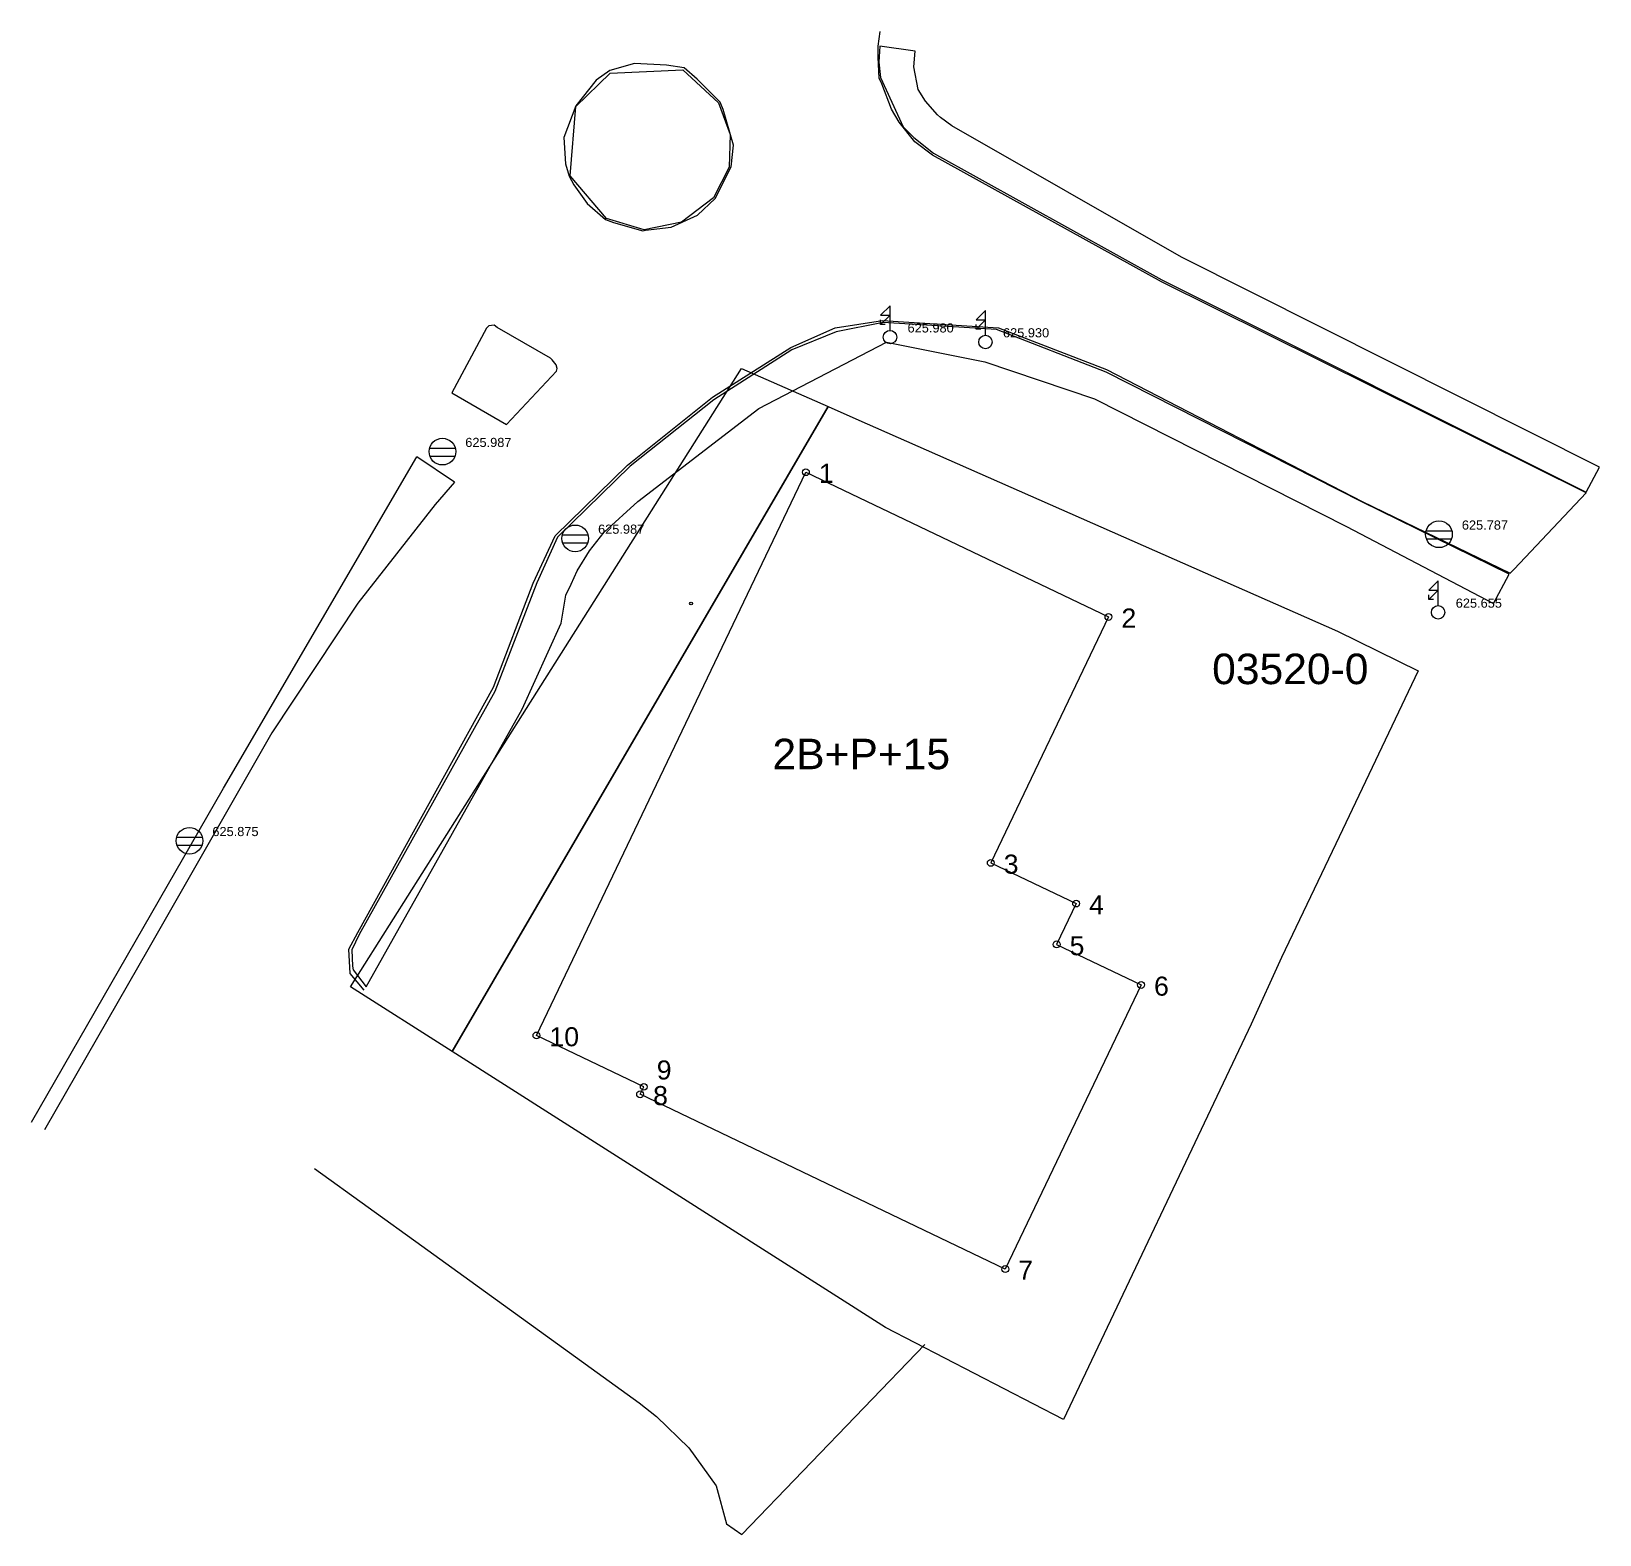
# Model space of a CAD drawing. Header units: metres. Extents: x 7511787 to 7511890, y 4693238 to 4693336.
import ezdxf

# ---------------------------------------------------------------- set-up
doc = ezdxf.new("R2010")
doc.units = ezdxf.units.M
doc.layers.get('0').update_dxf_attribs({"lineweight": 0})
for name, color, linetype, lineweight in [('asfalt', 252, 'Continuous', 0), ('label', 210, 'Continuous', 0), ('parcela', 7, 'Continuous', 0), ('perdhesa', 1, 'Continuous', 0), ('Puset fekali', 30, 'Continuous', 0), ('rrethoj', 106, 'Continuous', 0), ('shtyll elektrike', 1, 'Continuous', 0), ('trotuar', 91, 'Continuous', 0), ('urbanizem pikat', 1, 'Continuous', 0)]:
    doc.layers.add(name, color=color, linetype=linetype, lineweight=lineweight)
doc.styles.get("Standard").update_dxf_attribs({"font": 'arial.ttf'})

# ---------------------------------------------------------------- blocks, each defined once
blk = doc.blocks.new('Settling Basin - PK ujrat e zeza')
at = {"color": 21, "lineweight": 0, "flags": 128}
for points in [[(-0.95, 0.27), (0.96, 0.27)], [(-0.95, -0.33), (0.96, -0.33)]]:
    blk.add_lwpolyline(points, dxfattribs=at)
at = {"color": 21, "lineweight": 0}
blk.add_circle((0, 0), 1, dxfattribs=at)
blk = doc.blocks.new('Puset_Kan_Atmosferik')
blk.add_blockref('Settling Basin - PK ujrat e zeza', (0, 0))
blk = doc.blocks.new('*U63', base_point=(7511823.051, 4693303.134, 625.987))
at = {"layer": 'Puset fekali', "color": 0, "linetype": 'ByBlock', "lineweight": -2, "xscale": 0.8749999905944285, "yscale": 0.8749999905944285, "zscale": 0.8749999905944285}
blk.add_blockref('Puset_Kan_Atmosferik', (7511823.051, 4693303.134, 625.987), dxfattribs=at)
at = {"layer": 'label', "linetype": 'ByBlock', "insert": (7511824.551, 4693303.734, 625.987), "char_height": 0.6, "attachment_point": 4}
blk.add_mtext('625.987', dxfattribs=at)
blk = doc.blocks.new('Pole electricity_ Shtyllë Elekrike Druri - tension i lartë')
at = {"color": 1, "linetype": 'ByBlock', "lineweight": 0, "flags": 128}
for points in [[(0, 0.5), (0, 2.35), (-0.7, 1.65), (0, 1.65), (-0.7, 0.95)], [(-0.35, 0.95), (-0.7, 0.95), (-0.7, 1.3)]]:
    blk.add_lwpolyline(points, dxfattribs=at)
at = {"color": 1, "linetype": 'ByBlock', "lineweight": 0}
blk.add_circle((0, 0), 0.5, dxfattribs=at)
blk = doc.blocks.new('Shtylle_Elekrike_Druri')
at = {"color": 1, "lineweight": 0}
blk.add_blockref('Pole electricity_ Shtyllë Elekrike Druri - tension i lartë', (0, 0), dxfattribs=at)
blk = doc.blocks.new('*U96', base_point=(7511849.96, 4693316.01, 625.93))
at = {"layer": 'shtyll elektrike', "color": 0, "linetype": 'ByBlock', "lineweight": -2, "xscale": 0.8771929794928949, "yscale": 0.8771929794928949, "zscale": 0.8771929794928949}
blk.add_blockref('Shtylle_Elekrike_Druri', (7511849.96, 4693316.01, 625.93), dxfattribs=at)
at = {"layer": 'label', "linetype": 'ByBlock', "insert": (7511851.11, 4693316.61, 625.93), "char_height": 0.6, "attachment_point": 4}
blk.add_mtext('625.930', dxfattribs=at)
blk = doc.blocks.new('*U109', base_point=(7511879.65, 4693298.28, 625.65))
at = {"layer": 'shtyll elektrike', "color": 0, "linetype": 'ByBlock', "lineweight": -2, "xscale": 0.8771929794928949, "yscale": 0.8771929794928949, "zscale": 0.8771929794928949}
blk.add_blockref('Shtylle_Elekrike_Druri', (7511879.65, 4693298.28, 625.65), dxfattribs=at)
at = {"layer": 'label', "linetype": 'ByBlock', "insert": (7511880.81, 4693298.88, 625.65), "char_height": 0.6, "attachment_point": 4}
blk.add_mtext('625.655', dxfattribs=at)
blk = doc.blocks.new('*U110', base_point=(7511879.714, 4693303.397, 625.787))
at = {"layer": 'Puset fekali', "color": 0, "linetype": 'ByBlock', "lineweight": -2, "xscale": 0.8749999905944285, "yscale": 0.8749999905944285, "zscale": 0.8749999905944285}
blk.add_blockref('Puset_Kan_Atmosferik', (7511879.714, 4693303.397, 625.787), dxfattribs=at)
at = {"layer": 'label', "linetype": 'ByBlock', "insert": (7511881.214, 4693303.997, 625.787), "char_height": 0.6, "attachment_point": 4}
blk.add_mtext('625.787', dxfattribs=at)
blk = doc.blocks.new('*U149', base_point=(7511843.7, 4693316.33, 625.98))
at = {"layer": 'shtyll elektrike', "color": 0, "linetype": 'ByBlock', "lineweight": -2, "xscale": 0.8771929794928949, "yscale": 0.8771929794928949, "zscale": 0.8771929794928949}
blk.add_blockref('Shtylle_Elekrike_Druri', (7511843.7, 4693316.33, 625.98), dxfattribs=at)
at = {"layer": 'label', "linetype": 'ByBlock', "insert": (7511844.85, 4693316.93, 625.98), "char_height": 0.6, "attachment_point": 4}
blk.add_mtext('625.980', dxfattribs=at)
blk = doc.blocks.new('*U263', base_point=(7511814.337, 4693308.816, 625.987))
at = {"layer": 'Puset fekali', "color": 0, "linetype": 'ByBlock', "lineweight": -2, "xscale": 0.8749999905944285, "yscale": 0.8749999905944285, "zscale": 0.8749999905944285}
blk.add_blockref('Puset_Kan_Atmosferik', (7511814.337, 4693308.816, 625.987), dxfattribs=at)
at = {"layer": 'label', "linetype": 'ByBlock', "insert": (7511815.837, 4693309.416, 625.987), "char_height": 0.6, "attachment_point": 4}
blk.add_mtext('625.987', dxfattribs=at)
blk = doc.blocks.new('*U268', base_point=(7511797.747, 4693283.297, 625.875))
at = {"layer": 'Puset fekali', "color": 0, "linetype": 'ByBlock', "lineweight": -2, "xscale": 0.8749999905944285, "yscale": 0.8749999905944285, "zscale": 0.8749999905944285}
blk.add_blockref('Puset_Kan_Atmosferik', (7511797.747, 4693283.297, 625.875), dxfattribs=at)
at = {"layer": 'label', "linetype": 'ByBlock', "insert": (7511799.247, 4693283.897, 625.875), "char_height": 0.6, "attachment_point": 4}
blk.add_mtext('625.875', dxfattribs=at)
blk = doc.blocks.new('*U287', base_point=(7511838.18, 4693307.47))
at = {"layer": 'urbanizem pikat', "linetype": 'ByBlock', "lineweight": -2}
blk.add_line((7511838.18, 4693307.47), (7511838.18, 4693307.47), dxfattribs=at)
blk.add_circle((7511838.18, 4693307.47), 0.225, dxfattribs=at)
at = {"layer": 'urbanizem pikat', "linetype": 'ByBlock', "insert": (7511839.03, 4693308.02), "char_height": 1.25, "attachment_point": 1}
blk.add_mtext('1', dxfattribs=at)
blk = doc.blocks.new('*U288', base_point=(7511858.03, 4693297.98))
at = {"layer": 'urbanizem pikat', "linetype": 'ByBlock', "lineweight": -2}
blk.add_line((7511858.03, 4693297.98), (7511858.03, 4693297.98), dxfattribs=at)
blk.add_circle((7511858.03, 4693297.98), 0.225, dxfattribs=at)
at = {"layer": 'urbanizem pikat', "linetype": 'ByBlock', "insert": (7511858.88, 4693298.53), "char_height": 1.25, "attachment_point": 1}
blk.add_mtext('2', dxfattribs=at)
blk = doc.blocks.new('*U289', base_point=(7511850.31, 4693281.85))
at = {"layer": 'urbanizem pikat', "linetype": 'ByBlock', "lineweight": -2}
blk.add_line((7511850.31, 4693281.85), (7511850.31, 4693281.85), dxfattribs=at)
blk.add_circle((7511850.31, 4693281.85), 0.225, dxfattribs=at)
at = {"layer": 'urbanizem pikat', "linetype": 'ByBlock', "insert": (7511851.16, 4693282.39), "char_height": 1.25, "attachment_point": 1}
blk.add_mtext('3', dxfattribs=at)
blk = doc.blocks.new('*U290', base_point=(7511855.91, 4693279.18))
at = {"layer": 'urbanizem pikat', "linetype": 'ByBlock', "lineweight": -2}
blk.add_line((7511855.91, 4693279.18), (7511855.91, 4693279.18), dxfattribs=at)
blk.add_circle((7511855.91, 4693279.18), 0.225, dxfattribs=at)
at = {"layer": 'urbanizem pikat', "linetype": 'ByBlock', "insert": (7511856.76, 4693279.72), "char_height": 1.25, "attachment_point": 1}
blk.add_mtext('4', dxfattribs=at)
blk = doc.blocks.new('*U291', base_point=(7511854.63, 4693276.5))
at = {"layer": 'urbanizem pikat', "linetype": 'ByBlock', "lineweight": -2}
blk.add_line((7511854.63, 4693276.5), (7511854.63, 4693276.5), dxfattribs=at)
blk.add_circle((7511854.63, 4693276.5), 0.225, dxfattribs=at)
at = {"layer": 'urbanizem pikat', "linetype": 'ByBlock', "insert": (7511855.48, 4693277.04), "char_height": 1.25, "attachment_point": 1}
blk.add_mtext('5', dxfattribs=at)
blk = doc.blocks.new('*U292', base_point=(7511860.17, 4693273.84))
at = {"layer": 'urbanizem pikat', "linetype": 'ByBlock', "lineweight": -2}
blk.add_line((7511860.17, 4693273.84), (7511860.17, 4693273.84), dxfattribs=at)
blk.add_circle((7511860.17, 4693273.84), 0.225, dxfattribs=at)
at = {"layer": 'urbanizem pikat', "linetype": 'ByBlock', "insert": (7511861.02, 4693274.39), "char_height": 1.25, "attachment_point": 1}
blk.add_mtext('6', dxfattribs=at)
blk = doc.blocks.new('*U293', base_point=(7511851.26, 4693255.21))
at = {"layer": 'urbanizem pikat', "linetype": 'ByBlock', "lineweight": -2}
blk.add_line((7511851.26, 4693255.21), (7511851.26, 4693255.21), dxfattribs=at)
blk.add_circle((7511851.26, 4693255.21), 0.225, dxfattribs=at)
at = {"layer": 'urbanizem pikat', "linetype": 'ByBlock', "insert": (7511852.11, 4693255.76), "char_height": 1.25, "attachment_point": 1}
blk.add_mtext('7', dxfattribs=at)
blk = doc.blocks.new('*U294', base_point=(7511827.31, 4693266.67))
at = {"layer": 'urbanizem pikat', "linetype": 'ByBlock', "lineweight": -2}
blk.add_line((7511827.31, 4693266.67), (7511827.31, 4693266.67), dxfattribs=at)
blk.add_circle((7511827.31, 4693266.67), 0.225, dxfattribs=at)
at = {"layer": 'urbanizem pikat', "linetype": 'ByBlock', "insert": (7511828.16, 4693267.21), "char_height": 1.25, "attachment_point": 1}
blk.add_mtext('8', dxfattribs=at)
blk = doc.blocks.new('*U295', base_point=(7511827.55, 4693267.16))
at = {"layer": 'urbanizem pikat', "linetype": 'ByBlock', "lineweight": -2}
blk.add_line((7511827.55, 4693267.16), (7511827.55, 4693267.16), dxfattribs=at)
blk.add_circle((7511827.55, 4693267.16), 0.225, dxfattribs=at)
at = {"layer": 'urbanizem pikat', "linetype": 'ByBlock', "insert": (7511828.4, 4693268.89), "char_height": 1.25, "attachment_point": 1}
blk.add_mtext('9', dxfattribs=at)
blk = doc.blocks.new('*U296', base_point=(7511820.51, 4693270.53))
at = {"layer": 'urbanizem pikat', "linetype": 'ByBlock', "lineweight": -2}
blk.add_line((7511820.51, 4693270.53), (7511820.51, 4693270.53), dxfattribs=at)
blk.add_circle((7511820.51, 4693270.53), 0.225, dxfattribs=at)
at = {"layer": 'urbanizem pikat', "linetype": 'ByBlock', "insert": (7511821.36, 4693271.07), "char_height": 1.25, "attachment_point": 1}
blk.add_mtext('10', dxfattribs=at)

msp = doc.modelspace()

# ---------------------------------------------------------------- linework, layer by layer
at = {"layer": 'asfalt', "elevation": 625.94, "flags": 128}
msp.add_lwpolyline([(7511795.11, 4693276.29), (7511788.24, 4693264.34)], dxfattribs=at)
at = {"layer": 'asfalt'}
for points in [[(7511884.37, 4693300.84, 625.79), (7511884.64, 4693301.12, 625.75), (7511889.37, 4693306.12, 625.87), (7511861.5, 4693319.95, 625.94), (7511846.49, 4693328.27, 625.92), (7511845.32, 4693329.13, 625.95), (7511844.29, 4693330.42, 625.95), (7511843.8, 4693331.27, 625.9), (7511843.16, 4693332.95, 625.91), (7511842.99, 4693333.31, 0), (7511842.92, 4693334.69, 625.94), (7511842.92, 4693335.41, 625.94), (7511843.05, 4693336.38, 625.98)], [(7511827.66, 4693323.35, 626.07), (7511829.34, 4693323.55, 626.05), (7511831.07, 4693324.33, 286.03), (7511832.24, 4693325.42, 0), (7511833.28, 4693327.49, 0), (7511833.43, 4693328.91, 626.03), (7511832.75, 4693331.25, 626.06), (7511832.57, 4693331.73, 0), (7511831.06, 4693333.25, 626.14), (7511830.19, 4693333.99, 0), (7511829.04, 4693334.17, 626.15), (7511826.93, 4693334.28, 626.12), (7511825.32, 4693333.82, 0), (7511824.42, 4693333.18, 626.1), (7511823.1, 4693331.51, 626.09), (7511822.3, 4693329.42, 626.08), (7511822.42, 4693327.7, 626.09), (7511822.66, 4693326.88, 0), (7511822.96, 4693326.31, 626.08), (7511823.83, 4693325.09, 626.09), (7511825.04, 4693324.05, 0), (7511825.56, 4693323.84, 626.08), (7511827.48, 4693323.31, 0), (7511827.66, 4693323.35, 626.07)], [(7511808.79, 4693277.29, 625.85), (7511817.69, 4693293.37, 625.93), (7511820.3, 4693300.2, 625.91), (7511821.74, 4693303.29, 625.89), (7511826.49, 4693307.93, 625.92), (7511832.05, 4693312.39, 625.96), (7511837.2, 4693315.64, 625.92), (7511840.1, 4693316.94, 625.91), (7511843.2, 4693317.43, 625.87), (7511850.82, 4693316.95, 625.83), (7511857.91, 4693314.2, 625.82), (7511874.67, 4693305.54, 625.82), (7511884.37, 4693300.84, 625.79)], [(7511821.83, 4693314.09, 626.05), (7511821.86, 4693314.28, 626.02), (7511821.81, 4693314.51, 626.05), (7511821.53, 4693314.83, 626.04), (7511821.43, 4693314.94, 626.05), (7511817.93, 4693316.97, 626.03), (7511817.74, 4693317.11, 626.03), (7511817.38, 4693317.08, 626.03), (7511817.24, 4693316.92, 626.03), (7511814.96, 4693312.68, 626.03), (7511818.55, 4693310.61, 626.02), (7511821.83, 4693314.09, 626.05)], [(7511787.38, 4693264.84, 625.75), (7511799.98, 4693286.75, 625.94), (7511812.67, 4693308.47, 626.01)], [(7511815.13, 4693306.81, 626.02), (7511812.67, 4693308.47, 626.01)], [(7511815.13, 4693306.81, 626.02), (7511813.86, 4693305.35, 626.04), (7511808.79, 4693298.89, 626.04), (7511803.15, 4693290.37, 625.98), (7511795.11, 4693276.29, 625.87)], [(7511809.21, 4693273.5, 625.83), (7511808.29, 4693274.6, 625.85), (7511808.2, 4693276.19, 625.85), (7511808.79, 4693277.29, 625.85)]]:
    msp.add_polyline3d(points, dxfattribs=at)
at = {"layer": 'parcela', "flags": 128}
for points in [[(7511839.64, 4693311.77), (7511814.97, 4693269.47), (7511808.3, 4693273.71), (7511819.59, 4693291.56), (7511833.95, 4693314.28), (7511839.64, 4693311.77)], [(7511814.97, 4693269.47), (7511839.64, 4693311.77), (7511841.45, 4693310.97), (7511873.05, 4693297.05), (7511878.34, 4693294.45), (7511872.94, 4693283.09), (7511869.39, 4693275.64), (7511867.39, 4693271.28), (7511855.09, 4693245.35), (7511843.41, 4693251.37), (7511814.97, 4693269.47)]]:
    msp.add_lwpolyline(points, dxfattribs=at)
at = {"layer": 'perdhesa', "flags": 128}
msp.add_lwpolyline([(7511838.18, 4693307.47), (7511858.03, 4693297.98), (7511850.31, 4693281.85), (7511855.91, 4693279.18), (7511854.63, 4693276.5), (7511860.17, 4693273.84), (7511851.26, 4693255.21), (7511827.31, 4693266.67), (7511827.55, 4693267.16), (7511820.51, 4693270.53)], close=True, dxfattribs=at)
at = {"layer": 'Puset fekali'}
msp.add_circle((7511830.65, 4693298.86, 622.23), 0.0965, dxfattribs=at)
at = {"layer": 'rrethoj', "elevation": 625.81, "flags": 128}
msp.add_lwpolyline([(7511805.96, 4693261.81), (7511812.98, 4693256.74), (7511827.24, 4693246.43), (7511828.38, 4693245.53), (7511830.5, 4693243.48), (7511832.29, 4693241), (7511832.98, 4693238.51), (7511833.97, 4693237.79), (7511845.98, 4693250.26)], dxfattribs=at)
at = {"layer": 'trotuar'}
for points in [[(7511889.37, 4693306.16, 626.02), (7511890.25, 4693307.81, 626.03), (7511862.81, 4693321.57, 626.11), (7511847.75, 4693330.18, 625.99), (7511847.02, 4693330.74, 626.02), (7511846.81, 4693330.91, 626.07), (7511846.03, 4693331.81, 626.26), (7511845.54, 4693332.58, 626.25), (7511845.26, 4693334.05, 626.11), (7511845.36, 4693335.09, 626.08), (7511843.03, 4693335.42, 626.27), (7511842.97, 4693334.36, 626.22), (7511843.08, 4693333.36, 626.08), (7511844.57, 4693330.12, 626.07), (7511845.27, 4693329.43, 625.98), (7511846.56, 4693328.4, 625.96), (7511861.54, 4693320.08, 626.09), (7511889.37, 4693306.16, 626.02)], [(7511832.12, 4693325.47, 626.13), (7511830.02, 4693323.87, 626.18), (7511827.57, 4693323.37, 626.18), (7511825.11, 4693324.12, 626.22), (7511822.73, 4693326.91, 626.21), (7511823.1, 4693331.45, 626.19), (7511825.34, 4693333.65, 626.2), (7511830.1, 4693333.86, 626.26), (7511832.45, 4693331.7, 626.19), (7511833.22, 4693329.61, 626.13), (7511833.16, 4693327.48, 626.16), (7511832.12, 4693325.47, 626.13)], [(7511809.33, 4693273.71, 625.87), (7511819.58, 4693291.92, 626), (7511822.12, 4693297.57, 625.98), (7511822.44, 4693299.41, 626), (7511822.78, 4693300.12, 625.99), (7511823.18, 4693301, 626), (7511823.98, 4693302.32, 625.99), (7511824.94, 4693303.54, 625.98), (7511827.16, 4693305.54, 626.01), (7511835.09, 4693311.65, 626.05), (7511843.46, 4693315.99, 0), (7511849.93, 4693314.72, 625.93), (7511857.12, 4693312.29, 625.91), (7511873.64, 4693303.91, 625.93), (7511883.29, 4693298.87, 625.87), (7511884.32, 4693300.78, 625.86), (7511874.64, 4693305.52, 625.9), (7511857.88, 4693314.04, 625.88), (7511850.68, 4693316.83, 625.93), (7511843.25, 4693317.3, 625.91), (7511840.17, 4693316.67, 625.95), (7511837.26, 4693315.5, 625.98), (7511832.14, 4693312.22, 626.03), (7511826.66, 4693307.86, 625.92), (7511821.88, 4693303.2, 625.95), (7511820.54, 4693300.22, 625.93), (7511817.77, 4693293.09, 626), (7511808.88, 4693277.15, 625.9), (7511808.39, 4693276.15, 625.87), (7511808.44, 4693275.08, 625.86), (7511808.48, 4693274.83, 625.86), (7511809.33, 4693273.71, 625.87)]]:
    msp.add_polyline3d(points, dxfattribs=at)

# ---------------------------------------------------------------- block references
at = {"layer": 'Puset fekali'}
for name, p in [('*U263', (7511814.34, 4693308.82, 625.99)), ('*U110', (7511879.71, 4693303.4, 625.79)), ('*U63', (7511823.05, 4693303.13, 625.99)), ('*U268', (7511797.75, 4693283.3, 625.88))]:
    msp.add_blockref(name, p, dxfattribs=at)
at = {"layer": 'shtyll elektrike'}
for name, p in [('*U149', (7511843.7, 4693316.33, 625.98)), ('*U96', (7511849.96, 4693316.01, 625.93)), ('*U109', (7511879.65, 4693298.28, 625.65))]:
    msp.add_blockref(name, p, dxfattribs=at)
at = {"layer": 'urbanizem pikat'}
for name, p in [('*U287', (7511838.18, 4693307.47)), ('*U288', (7511858.03, 4693297.98)), ('*U289', (7511850.31, 4693281.85)), ('*U290', (7511855.91, 4693279.18)), ('*U291', (7511854.63, 4693276.5)), ('*U292', (7511860.17, 4693273.84)), ('*U296', (7511820.51, 4693270.53)), ('*U295', (7511827.55, 4693267.16)), ('*U294', (7511827.31, 4693266.67)), ('*U293', (7511851.26, 4693255.21))]:
    msp.add_blockref(name, p, dxfattribs=at)

# ---------------------------------------------------------------- texts
at = {"layer": 'parcela'}
for s, p in [('03520-0', (7511864.83, 4693293.57)), ('2B+P+15', (7511835.99, 4693287.99))]:
    msp.add_text(s, height=2, dxfattribs=at).set_placement(p)

doc.saveas('drawing.dxf')
